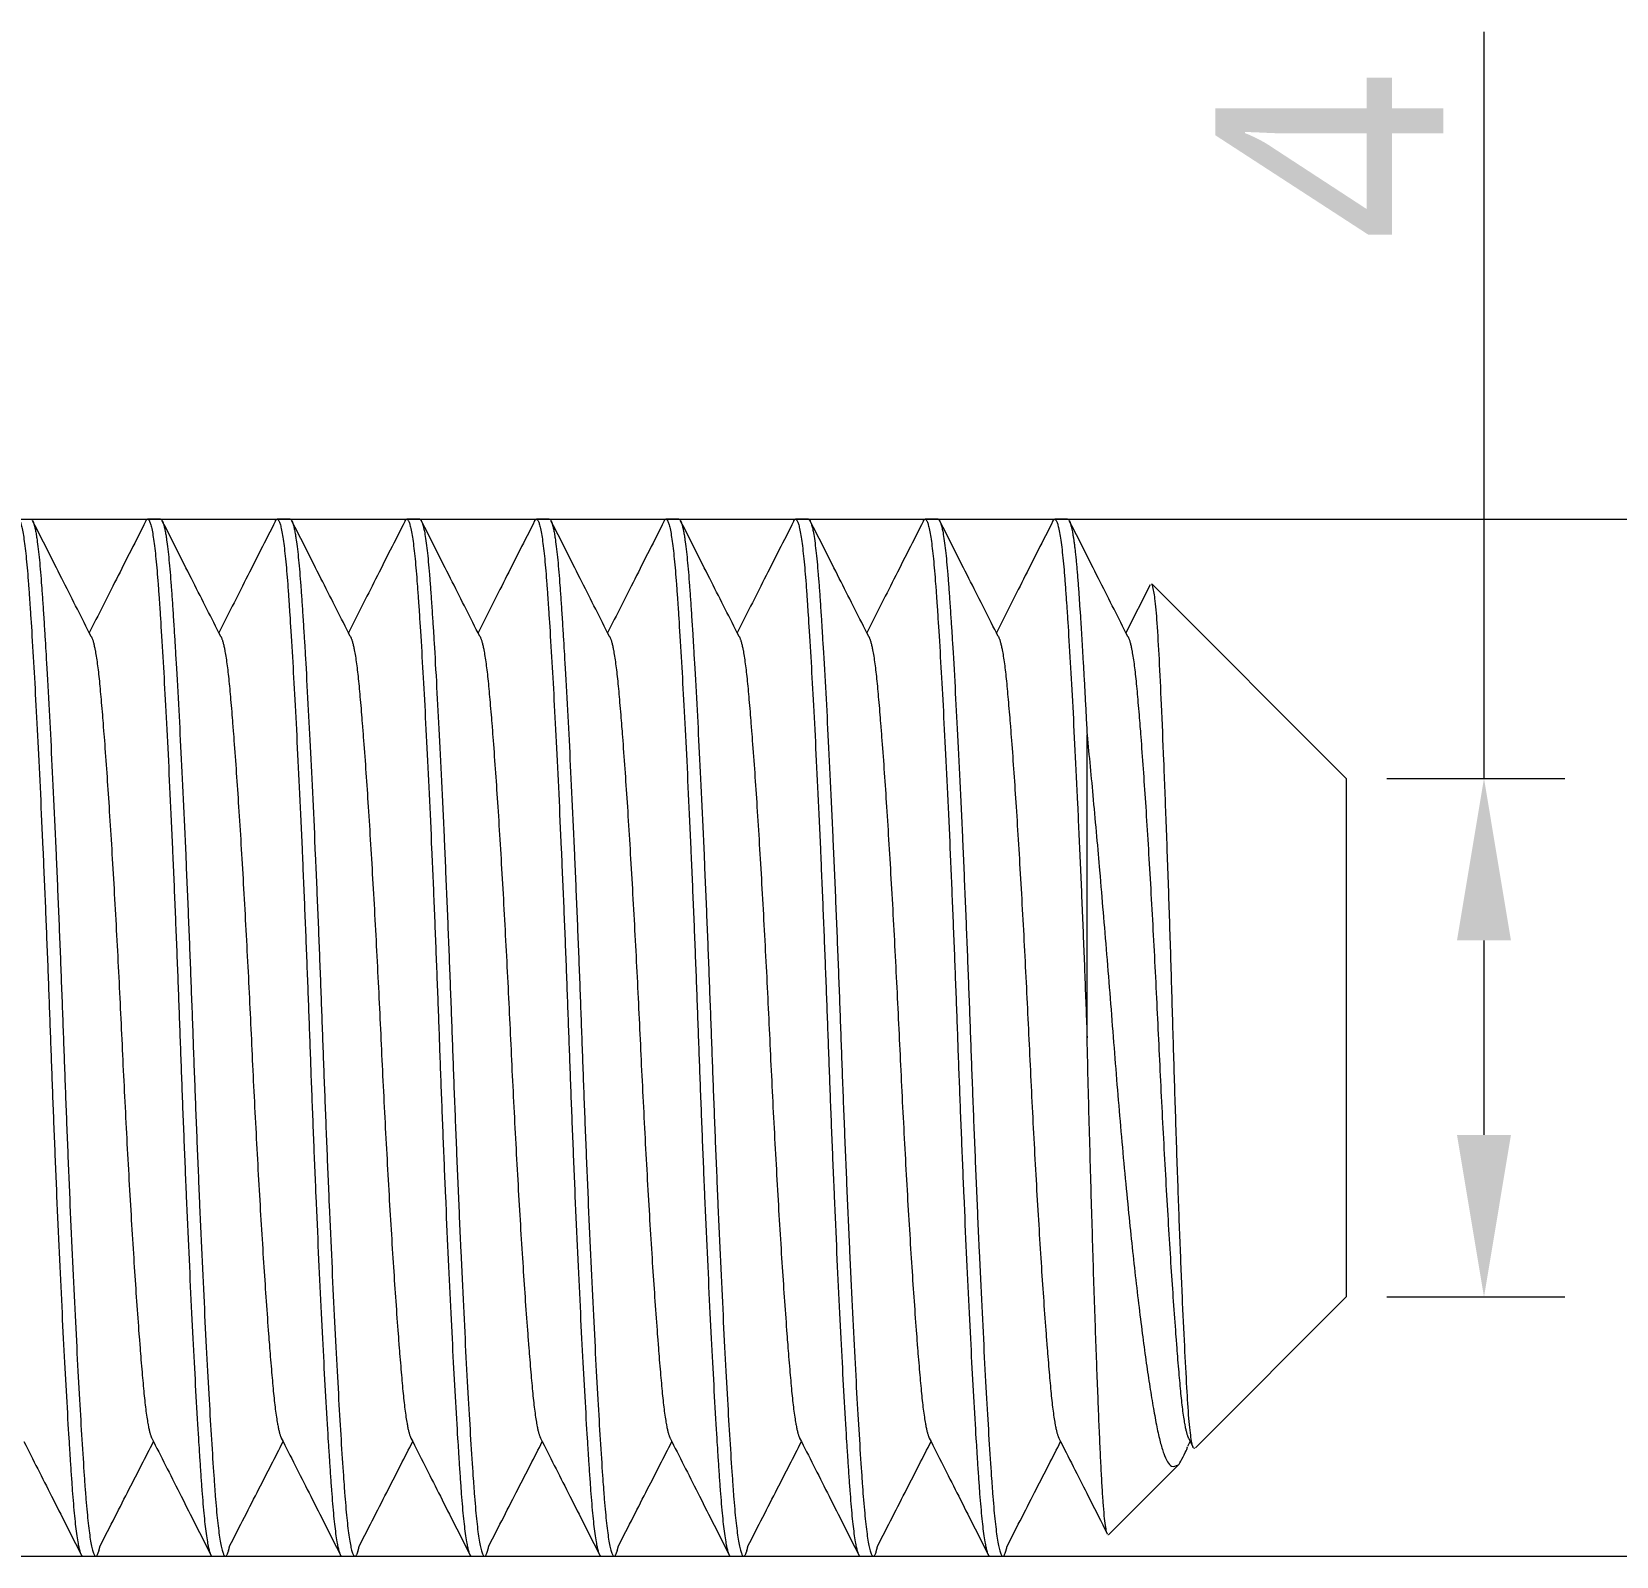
# Model space of a CAD drawing. Header units: millimetres. Extents: x -15 to 313, y -16 to 261.
# Drawn here: x 260.26 to 284.72, y 185.86 to 209.38 of the extents above; entities that cross this region are included whole.
import ezdxf

# ---------------------------------------------------------------- set-up
doc = ezdxf.new("R2010")
doc.units = ezdxf.units.MM
doc.header["$LTSCALE"] = 12.7
doc.header["$PDMODE"] = 33
doc.header["$PDSIZE"] = 1
doc.layers.add('ANNOTATION_TEXT', color=7, linetype='Continuous', lineweight=25)
doc.layers.add('Visible', color=7, linetype='Continuous', lineweight=40)
doc.styles.add('Onshape-Standard-Dimension', font='NotoSans-Regular.ttf')
doc.dimstyles.new('Onshape-ISO-25$0', dxfattribs={"dimtxt": 3.5, "dimasz": 2.5, "dimexe": 1.25, "dimexo": 0.625, "dimtad": 1, "dimtxsty": 'Onshape-Standard-Dimension', "dimcen": 2.5, "dimclrd": 7, "dimclre": 7, "dimclrt": 7, "dimadec": 1, "dimazin": 0, "dimtfac": 1, "dimtmove": 0, "dimatfit": 3, "dimfxl": 1, "dimlwd": 13, "dimlwe": 13, "dimarcsym": 0})

# ---------------------------------------------------------------- blocks, each defined once
blk = doc.blocks.new('*D5')
at = {"layer": 'ANNOTATION_TEXT', "color": 7, "lineweight": 13, "transparency": 16777216}
for p, q in [((191.174, 201.86), (291.271, 201.86)), ((290.021, 199.36), (290.021, 188.36)), ((191.174, 185.86), (291.271, 185.86))]:
    blk.add_line(p, q, dxfattribs=at)
at = {"layer": 'ANNOTATION_TEXT', "color": 7, "transparency": 16777216}
for points in [[(289.604, 199.36), (290.437, 199.36), (290.021, 201.86)], [(289.604, 188.36), (290.437, 188.36), (290.021, 185.86)]]:
    blk.add_solid(points, dxfattribs=at)
at = {"layer": 'Defpoints', "color": 0, "transparency": 16777216}
for p in [(190.549, 201.86, -15.66), (190.549, 185.86, -15.66), (290.021, 185.86)]:
    blk.add_point(p, dxfattribs=at)
at = {"layer": 'ANNOTATION_TEXT', "color": 7, "lineweight": 5, "transparency": 16777216, "insert": (287.499, 193.86), "char_height": 3.5, "attachment_point": 5, "rotation": 90, "style": 'Onshape-Standard-Dimension'}
blk.add_mtext('%%c8', dxfattribs=at)
blk = doc.blocks.new('*D8')
at = {"layer": 'ANNOTATION_TEXT', "color": 7, "lineweight": 13, "transparency": 16777216}
for p, q in [((282.675, 197.86), (282.675, 209.381)), ((281.174, 197.86), (283.925, 197.86)), ((282.675, 192.36), (282.675, 195.36)), ((281.174, 189.86), (283.925, 189.86))]:
    blk.add_line(p, q, dxfattribs=at)
at = {"layer": 'ANNOTATION_TEXT', "color": 7, "transparency": 16777216}
for points in [[(282.258, 195.36), (283.091, 195.36), (282.675, 197.86)], [(282.258, 192.36), (283.091, 192.36), (282.675, 189.86)]]:
    blk.add_solid(points, dxfattribs=at)
at = {"layer": 'Defpoints', "color": 0, "transparency": 16777216}
for p in [(280.549, 197.86, -15.66), (280.549, 189.86, -15.66), (282.675, 189.86)]:
    blk.add_point(p, dxfattribs=at)
at = {"layer": 'ANNOTATION_TEXT', "color": 7, "lineweight": 5, "transparency": 16777216, "insert": (280.297, 207.46), "char_height": 3.5, "attachment_point": 5, "rotation": 90, "style": 'Onshape-Standard-Dimension'}
blk.add_mtext('4', dxfattribs=at)

msp = doc.modelspace()

# ---------------------------------------------------------------- linework, layer by layer
at = {"layer": 'Visible', "lineweight": 5}
for p, q in [((262.249, 201.86), (262.049, 201.86)), ((264.249, 201.86), (264.049, 201.86)), ((266.249, 201.86), (266.049, 201.86)), ((268.249, 201.86), (268.049, 201.86)), ((270.249, 201.86), (270.049, 201.86)), ((272.249, 201.86), (272.049, 201.86)), ((274.249, 201.86), (274.049, 201.86)), ((276.249, 201.86), (276.049, 201.86)), ((277.523, 200.846), (277.149, 200.108)), ((277.559, 200.838), (277.547, 200.862)), ((280.549, 197.86), (277.558, 200.851)), ((261.178, 200.05), (261.149, 200.108)), ((263.178, 200.05), (263.149, 200.108)), ((265.178, 200.05), (265.149, 200.108)), ((267.178, 200.05), (267.149, 200.108)), ((269.178, 200.05), (269.149, 200.108)), ((271.178, 200.05), (271.149, 200.108)), ((273.178, 200.05), (273.149, 200.108)), ((275.178, 200.05), (275.149, 200.108)), ((277.178, 200.05), (277.149, 200.108)), ((276.549, 193.86), (276.549, 198.532)), ((280.549, 197.86), (280.549, 189.86)), ((278.223, 187.533), (280.549, 189.86)), ((262.113, 187.682), (262.141, 187.628)), ((264.113, 187.682), (264.141, 187.628)), ((266.113, 187.682), (266.141, 187.628)), ((268.113, 187.682), (268.141, 187.628)), ((270.113, 187.682), (270.141, 187.628)), ((272.113, 187.682), (272.141, 187.628)), ((274.113, 187.682), (274.141, 187.628)), ((276.113, 187.682), (276.141, 187.628)), ((278.104, 187.557), (278.141, 187.628)), ((278.113, 187.682), (278.184, 187.542)), ((278.188, 187.534), (278.175, 187.571)), ((278.212, 187.522), (278.193, 187.526)), ((276.885, 186.195), (277.961, 187.271)), ((276.863, 186.202), (276.851, 186.237)), ((261.049, 185.86), (261.249, 185.86)), ((263.049, 185.86), (263.249, 185.86)), ((265.049, 185.86), (265.249, 185.86)), ((267.049, 185.86), (267.249, 185.86)), ((269.049, 185.86), (269.249, 185.86)), ((271.049, 185.86), (271.249, 185.86)), ((273.049, 185.86), (273.249, 185.86)), ((275.049, 185.86), (275.249, 185.86))]:
    msp.add_line(p, q, dxfattribs=at)
for points, weights, knots in [([(260.022, 201.832), (260.035, 201.86), (260.049, 201.86), (260.139, 201.86), (260.216, 200.788), (260.383, 198.478), (260.549, 193.86), (260.716, 189.241), (260.883, 186.931), (260.947, 186.035), (261.022, 185.887), (261.035, 185.86), (261.049, 185.86)], [0.934614023108, 0.933012701892, 0.933012701892, 0.933012701892, 1, 0.866025403784, 1, 0.866025403784, 1, 0.943369737261, 0.934614023108, 0.933012701892, 0.933012701892], [0.7719359, 0.7719359, 0.7719359, 0.77222222, 0.77222222, 0.77407407, 0.77407407, 0.77777778, 0.77777778, 0.78148148, 0.78148148, 0.78304701, 0.78304701, 0.78333333, 0.78333333, 0.78333333]), ([(260.271, 201.842), (260.283, 201.824), (260.294, 201.788), (260.359, 201.577), (260.416, 200.788), (260.583, 198.478), (260.749, 193.86), (260.916, 189.241), (261.083, 186.931), (261.16, 185.86), (261.249, 185.86), (261.282, 185.86), (261.315, 186.015)], [0.93403263123, 0.935079134667, 0.937199408024, 0.949759526419, 1, 0.866025403784, 1, 0.866025403784, 1, 0.933012701892, 0.933012701892, 0.933012701892, 0.942153554912], [0.79467295, 0.79467295, 0.79467295, 0.79490741, 0.79490741, 0.7962963, 0.7962963, 0.8, 0.8, 0.8037037, 0.8037037, 0.80555556, 0.80555556, 0.80623963, 0.80623963, 0.80623963]), ([(262.022, 201.832), (262.035, 201.86), (262.049, 201.86), (262.139, 201.86), (262.216, 200.788), (262.383, 198.478), (262.549, 193.86), (262.716, 189.241), (262.883, 186.931), (262.947, 186.035), (263.022, 185.887), (263.035, 185.86), (263.049, 185.86)], [0.934614023108, 0.933012701892, 0.933012701892, 0.933012701892, 1, 0.866025403784, 1, 0.866025403784, 1, 0.943369737261, 0.934614023108, 0.933012701892, 0.933012701892], [0.79415813, 0.79415813, 0.79415813, 0.79444444, 0.79444444, 0.7962963, 0.7962963, 0.8, 0.8, 0.8037037, 0.8037037, 0.80526924, 0.80526924, 0.80555556, 0.80555556, 0.80555556]), ([(262.271, 201.842), (262.283, 201.824), (262.294, 201.788), (262.359, 201.577), (262.416, 200.788), (262.583, 198.478), (262.749, 193.86), (262.916, 189.241), (263.083, 186.931), (263.16, 185.86), (263.249, 185.86), (263.282, 185.86), (263.315, 186.015)], [0.93403263123, 0.935079134667, 0.937199408024, 0.949759526419, 1, 0.866025403784, 1, 0.866025403784, 1, 0.933012701892, 0.933012701892, 0.933012701892, 0.942153554912], [0.81689517, 0.81689517, 0.81689517, 0.81712963, 0.81712963, 0.81851852, 0.81851852, 0.82222222, 0.82222222, 0.82592593, 0.82592593, 0.82777778, 0.82777778, 0.82846185, 0.82846185, 0.82846185]), ([(264.022, 201.832), (264.035, 201.86), (264.049, 201.86), (264.139, 201.86), (264.216, 200.788), (264.383, 198.478), (264.549, 193.86), (264.716, 189.241), (264.883, 186.931), (264.947, 186.035), (265.022, 185.887), (265.035, 185.86), (265.049, 185.86)], [0.934614023108, 0.933012701892, 0.933012701892, 0.933012701892, 1, 0.866025403784, 1, 0.866025403784, 1, 0.943369737261, 0.934614023108, 0.933012701892, 0.933012701892], [0.81638035, 0.81638035, 0.81638035, 0.81666667, 0.81666667, 0.81851852, 0.81851852, 0.82222222, 0.82222222, 0.82592593, 0.82592593, 0.82749146, 0.82749146, 0.82777778, 0.82777778, 0.82777778]), ([(264.271, 201.842), (264.283, 201.824), (264.294, 201.788), (264.359, 201.577), (264.416, 200.788), (264.583, 198.478), (264.749, 193.86), (264.916, 189.241), (265.083, 186.931), (265.16, 185.86), (265.249, 185.86), (265.282, 185.86), (265.315, 186.015)], [0.93403263123, 0.935079134667, 0.937199408024, 0.949759526419, 1, 0.866025403784, 1, 0.866025403784, 1, 0.933012701892, 0.933012701892, 0.933012701892, 0.942153554912], [0.83911739, 0.83911739, 0.83911739, 0.83935185, 0.83935185, 0.84074074, 0.84074074, 0.84444444, 0.84444444, 0.84814815, 0.84814815, 0.85, 0.85, 0.85068407, 0.85068407, 0.85068407]), ([(266.022, 201.832), (266.035, 201.86), (266.049, 201.86), (266.139, 201.86), (266.216, 200.788), (266.383, 198.478), (266.549, 193.86), (266.716, 189.241), (266.883, 186.931), (266.947, 186.035), (267.022, 185.887), (267.035, 185.86), (267.049, 185.86)], [0.934614023108, 0.933012701892, 0.933012701892, 0.933012701892, 1, 0.866025403784, 1, 0.866025403784, 1, 0.943369737261, 0.934614023108, 0.933012701892, 0.933012701892], [0.83860257, 0.83860257, 0.83860257, 0.83888889, 0.83888889, 0.84074074, 0.84074074, 0.84444444, 0.84444444, 0.84814815, 0.84814815, 0.84971368, 0.84971368, 0.85, 0.85, 0.85]), ([(266.249, 201.86), (266.26, 201.86), (266.271, 201.842), (266.349, 201.719), (266.416, 200.788), (266.583, 198.478), (266.749, 193.86), (266.916, 189.241), (267.083, 186.931), (267.16, 185.86), (267.249, 185.86), (267.282, 185.86), (267.315, 186.015)], [0.933012701892, 0.933012701892, 0.93403263123, 0.94127843299, 1, 0.866025403784, 1, 0.866025403784, 1, 0.933012701892, 0.933012701892, 0.933012701892, 0.942153554912], [0.86111111, 0.86111111, 0.86111111, 0.86133962, 0.86133962, 0.86296296, 0.86296296, 0.86666667, 0.86666667, 0.87037037, 0.87037037, 0.87222222, 0.87222222, 0.8729063, 0.8729063, 0.8729063]), ([(268.022, 201.832), (268.035, 201.86), (268.049, 201.86), (268.139, 201.86), (268.216, 200.788), (268.383, 198.478), (268.549, 193.86), (268.716, 189.241), (268.883, 186.931), (268.947, 186.035), (269.022, 185.887), (269.035, 185.86), (269.049, 185.86)], [0.934614023108, 0.933012701892, 0.933012701892, 0.933012701892, 1, 0.866025403784, 1, 0.866025403784, 1, 0.943369737261, 0.934614023108, 0.933012701892, 0.933012701892], [0.86082479, 0.86082479, 0.86082479, 0.86111111, 0.86111111, 0.86296296, 0.86296296, 0.86666667, 0.86666667, 0.87037037, 0.87037037, 0.8719359, 0.8719359, 0.87222222, 0.87222222, 0.87222222]), ([(268.271, 201.842), (268.283, 201.824), (268.294, 201.788), (268.359, 201.577), (268.416, 200.788), (268.583, 198.478), (268.749, 193.86), (268.916, 189.241), (269.083, 186.931), (269.16, 185.86), (269.249, 185.86), (269.282, 185.86), (269.315, 186.015)], [0.93403263123, 0.935079134667, 0.937199408024, 0.949759526419, 1, 0.866025403784, 1, 0.866025403784, 1, 0.933012701892, 0.933012701892, 0.933012701892, 0.942153554912], [0.88356184, 0.88356184, 0.88356184, 0.8837963, 0.8837963, 0.88518519, 0.88518519, 0.88888889, 0.88888889, 0.89259259, 0.89259259, 0.89444444, 0.89444444, 0.89512852, 0.89512852, 0.89512852]), ([(270.022, 201.832), (270.035, 201.86), (270.049, 201.86), (270.139, 201.86), (270.216, 200.788), (270.383, 198.478), (270.549, 193.86), (270.716, 189.241), (270.883, 186.931), (270.947, 186.035), (271.022, 185.887), (271.035, 185.86), (271.049, 185.86)], [0.934614023108, 0.933012701892, 0.933012701892, 0.933012701892, 1, 0.866025403784, 1, 0.866025403784, 1, 0.943369737261, 0.934614023108, 0.933012701892, 0.933012701892], [0.88304701, 0.88304701, 0.88304701, 0.88333333, 0.88333333, 0.88518519, 0.88518519, 0.88888889, 0.88888889, 0.89259259, 0.89259259, 0.89415813, 0.89415813, 0.89444444, 0.89444444, 0.89444444]), ([(270.271, 201.842), (270.283, 201.824), (270.294, 201.788), (270.359, 201.577), (270.416, 200.788), (270.583, 198.478), (270.749, 193.86), (270.916, 189.241), (271.083, 186.931), (271.16, 185.86), (271.249, 185.86), (271.282, 185.86), (271.315, 186.015)], [0.93403263123, 0.935079134667, 0.937199408024, 0.949759526419, 1, 0.866025403784, 1, 0.866025403784, 1, 0.933012701892, 0.933012701892, 0.933012701892, 0.942153554912], [0.90578406, 0.90578406, 0.90578406, 0.90601852, 0.90601852, 0.90740741, 0.90740741, 0.91111111, 0.91111111, 0.91481481, 0.91481481, 0.91666667, 0.91666667, 0.91735074, 0.91735074, 0.91735074]), ([(272.022, 201.832), (272.035, 201.86), (272.049, 201.86), (272.139, 201.86), (272.216, 200.788), (272.383, 198.478), (272.549, 193.86), (272.716, 189.241), (272.883, 186.931), (272.947, 186.035), (273.022, 185.887), (273.035, 185.86), (273.049, 185.86)], [0.934614023108, 0.933012701892, 0.933012701892, 0.933012701892, 1, 0.866025403784, 1, 0.866025403784, 1, 0.943369737261, 0.934614023108, 0.933012701892, 0.933012701892], [0.90526924, 0.90526924, 0.90526924, 0.90555556, 0.90555556, 0.90740741, 0.90740741, 0.91111111, 0.91111111, 0.91481481, 0.91481481, 0.91638035, 0.91638035, 0.91666667, 0.91666667, 0.91666667]), ([(272.249, 201.86), (272.26, 201.86), (272.271, 201.842), (272.349, 201.719), (272.416, 200.788), (272.583, 198.478), (272.749, 193.86), (272.916, 189.241), (273.083, 186.931), (273.16, 185.86), (273.249, 185.86), (273.282, 185.86), (273.315, 186.015)], [0.933012701892, 0.933012701892, 0.93403263123, 0.94127843299, 1, 0.866025403784, 1, 0.866025403784, 1, 0.933012701892, 0.933012701892, 0.933012701892, 0.942153554912], [0.92777778, 0.92777778, 0.92777778, 0.92800628, 0.92800628, 0.92962963, 0.92962963, 0.93333333, 0.93333333, 0.93703704, 0.93703704, 0.93888889, 0.93888889, 0.93957296, 0.93957296, 0.93957296]), ([(274.022, 201.832), (274.035, 201.86), (274.049, 201.86), (274.139, 201.86), (274.216, 200.788), (274.383, 198.478), (274.549, 193.86), (274.716, 189.241), (274.883, 186.931), (274.947, 186.035), (275.022, 185.887), (275.035, 185.86), (275.049, 185.86)], [0.934614023108, 0.933012701892, 0.933012701892, 0.933012701892, 1, 0.866025403784, 1, 0.866025403784, 1, 0.943369737261, 0.934614023108, 0.933012701892, 0.933012701892], [0.92749146, 0.92749146, 0.92749146, 0.92777778, 0.92777778, 0.92962963, 0.92962963, 0.93333333, 0.93333333, 0.93703704, 0.93703704, 0.93860257, 0.93860257, 0.93888889, 0.93888889, 0.93888889]), ([(274.249, 201.86), (274.26, 201.86), (274.271, 201.842), (274.349, 201.719), (274.416, 200.788), (274.583, 198.478), (274.749, 193.86), (274.916, 189.241), (275.083, 186.931), (275.16, 185.86), (275.249, 185.86), (275.282, 185.86), (275.315, 186.015)], [0.933012701892, 0.933012701892, 0.93403263123, 0.94127843299, 1, 0.866025403784, 1, 0.866025403784, 1, 0.933012701892, 0.933012701892, 0.933012701892, 0.942153554912], [0.95, 0.95, 0.95, 0.9502285, 0.9502285, 0.95185185, 0.95185185, 0.95555556, 0.95555556, 0.95925926, 0.95925926, 0.96111111, 0.96111111, 0.96179519, 0.96179519, 0.96179519]), ([(276.022, 201.832), (276.035, 201.86), (276.049, 201.86), (276.139, 201.86), (276.216, 200.788), (276.383, 198.478), (276.549, 193.86)], [0.934614023108, 0.933012701892, 0.933012701892, 0.933012701892, 1, 0.866025403784, 1], [0.949713682, 0.949713682, 0.949713682, 0.95, 0.95, 0.951851852, 0.951851852, 0.955555556, 0.955555556, 0.955555556]), ([(276.271, 201.842), (276.283, 201.824), (276.294, 201.788), (276.359, 201.577), (276.416, 200.788), (276.478, 199.928), (276.549, 198.532)], [0.93403263123, 0.935079134667, 0.937199408024, 0.949759526419, 1, 0.945544109126, 0.935356969711], [0.972450727, 0.972450727, 0.972450727, 0.972685185, 0.972685185, 0.974074074, 0.974074074, 0.975579497, 0.975579497, 0.975579497]), ([(261.178, 200.05), (261.252, 199.931), (261.316, 199.241), (261.483, 197.447), (261.649, 193.86), (261.816, 190.272), (261.983, 188.478), (262.043, 187.824), (262.113, 187.682)], [0.93476201826, 0.943837764342, 1, 0.866025403784, 1, 0.866025403784, 1, 0.946604450581, 0.935770472957], [0.7947437, 0.7947437, 0.7947437, 0.7962963, 0.7962963, 0.8, 0.8, 0.8037037, 0.8037037, 0.80517981, 0.80517981, 0.80517981]), ([(263.178, 200.05), (263.252, 199.931), (263.316, 199.241), (263.483, 197.447), (263.649, 193.86), (263.816, 190.272), (263.983, 188.478), (264.043, 187.824), (264.113, 187.682)], [0.93476201826, 0.943837764342, 1, 0.866025403784, 1, 0.866025403784, 1, 0.946604450581, 0.935770472957], [0.81696592, 0.81696592, 0.81696592, 0.81851852, 0.81851852, 0.82222222, 0.82222222, 0.82592593, 0.82592593, 0.82740204, 0.82740204, 0.82740204]), ([(265.178, 200.05), (265.252, 199.931), (265.316, 199.241), (265.483, 197.447), (265.649, 193.86), (265.816, 190.272), (265.983, 188.478), (266.043, 187.824), (266.113, 187.682)], [0.93476201826, 0.943837764342, 1, 0.866025403784, 1, 0.866025403784, 1, 0.946604450581, 0.935770472957], [0.83918815, 0.83918815, 0.83918815, 0.84074074, 0.84074074, 0.84444444, 0.84444444, 0.84814815, 0.84814815, 0.84962426, 0.84962426, 0.84962426]), ([(267.178, 200.05), (267.252, 199.931), (267.316, 199.241), (267.483, 197.447), (267.649, 193.86), (267.816, 190.272), (267.983, 188.478), (268.043, 187.824), (268.113, 187.682)], [0.93476201826, 0.943837764342, 1, 0.866025403784, 1, 0.866025403784, 1, 0.946604450581, 0.935770472957], [0.86141037, 0.86141037, 0.86141037, 0.86296296, 0.86296296, 0.86666667, 0.86666667, 0.87037037, 0.87037037, 0.87184648, 0.87184648, 0.87184648]), ([(269.178, 200.05), (269.252, 199.931), (269.316, 199.241), (269.483, 197.447), (269.649, 193.86), (269.816, 190.272), (269.983, 188.478), (270.043, 187.824), (270.113, 187.682)], [0.93476201826, 0.943837764342, 1, 0.866025403784, 1, 0.866025403784, 1, 0.946604450581, 0.935770472957], [0.88363259, 0.88363259, 0.88363259, 0.88518519, 0.88518519, 0.88888889, 0.88888889, 0.89259259, 0.89259259, 0.8940687, 0.8940687, 0.8940687]), ([(271.178, 200.05), (271.252, 199.931), (271.316, 199.241), (271.483, 197.447), (271.649, 193.86), (271.816, 190.272), (271.983, 188.478), (272.043, 187.824), (272.113, 187.682)], [0.93476201826, 0.943837764342, 1, 0.866025403784, 1, 0.866025403784, 1, 0.946604450581, 0.935770472957], [0.90585481, 0.90585481, 0.90585481, 0.90740741, 0.90740741, 0.91111111, 0.91111111, 0.91481481, 0.91481481, 0.91629093, 0.91629093, 0.91629093]), ([(273.178, 200.05), (273.252, 199.931), (273.316, 199.241), (273.483, 197.447), (273.649, 193.86), (273.816, 190.272), (273.983, 188.478), (274.043, 187.824), (274.113, 187.682)], [0.93476201826, 0.943837764342, 1, 0.866025403784, 1, 0.866025403784, 1, 0.946604450581, 0.935770472957], [0.92807703, 0.92807703, 0.92807703, 0.92962963, 0.92962963, 0.93333333, 0.93333333, 0.93703704, 0.93703704, 0.93851315, 0.93851315, 0.93851315]), ([(275.178, 200.05), (275.252, 199.931), (275.316, 199.241), (275.483, 197.447), (275.649, 193.86), (275.816, 190.272), (275.983, 188.478), (276.043, 187.824), (276.113, 187.682)], [0.93476201826, 0.943837764342, 1, 0.866025403784, 1, 0.866025403784, 1, 0.946604450581, 0.935770472957], [0.95029926, 0.95029926, 0.95029926, 0.95185185, 0.95185185, 0.95555556, 0.95555556, 0.95925926, 0.95925926, 0.96073537, 0.96073537, 0.96073537]), ([(277.178, 200.05), (277.252, 199.931), (277.316, 199.241), (277.483, 197.447), (277.649, 193.86), (277.816, 190.272), (277.983, 188.478), (278.043, 187.824), (278.113, 187.682)], [0.93476201826, 0.943837764342, 1, 0.866025403784, 1, 0.866025403784, 1, 0.946604450581, 0.935770472957], [0.97252148, 0.97252148, 0.97252148, 0.97407407, 0.97407407, 0.97777778, 0.97777778, 0.98148148, 0.98148148, 0.98295759, 0.98295759, 0.98295759])]:
    msp.add_rational_spline(points, weights, degree=2, knots=knots, dxfattribs=at)
for points, knots in [([(261.149, 200.108), (261.009, 200.385), (260.723, 200.948), (260.424, 201.541), (260.271, 201.842)], [0, 0, 0, 0, 0.491649, 1, 1, 1, 1]), ([(262.022, 201.832), (261.869, 201.53), (261.569, 200.937), (261.287, 200.38), (261.149, 200.108)], [0, 0, 0, 0, 0.51038, 1, 1, 1, 1]), ([(263.149, 200.108), (263.009, 200.385), (262.723, 200.948), (262.424, 201.541), (262.271, 201.842)], [0, 0, 0, 0, 0.491649, 1, 1, 1, 1]), ([(264.022, 201.832), (263.869, 201.53), (263.569, 200.937), (263.287, 200.38), (263.149, 200.108)], [0, 0, 0, 0, 0.51038, 1, 1, 1, 1]), ([(265.149, 200.108), (265.009, 200.385), (264.723, 200.948), (264.424, 201.541), (264.271, 201.842)], [0, 0, 0, 0, 0.491649, 1, 1, 1, 1]), ([(266.022, 201.832), (265.869, 201.53), (265.569, 200.937), (265.287, 200.38), (265.149, 200.108)], [0, 0, 0, 0, 0.51038, 1, 1, 1, 1]), ([(267.149, 200.108), (267.009, 200.385), (266.723, 200.948), (266.424, 201.541), (266.271, 201.842)], [0, 0, 0, 0, 0.491649, 1, 1, 1, 1]), ([(268.022, 201.832), (267.869, 201.53), (267.569, 200.937), (267.287, 200.38), (267.149, 200.108)], [0, 0, 0, 0, 0.51038, 1, 1, 1, 1]), ([(269.149, 200.108), (269.009, 200.385), (268.723, 200.948), (268.424, 201.541), (268.271, 201.842)], [0, 0, 0, 0, 0.491649, 1, 1, 1, 1]), ([(270.022, 201.832), (269.869, 201.53), (269.569, 200.937), (269.287, 200.38), (269.149, 200.108)], [0, 0, 0, 0, 0.51038, 1, 1, 1, 1]), ([(271.149, 200.108), (271.009, 200.385), (270.723, 200.948), (270.424, 201.541), (270.271, 201.842)], [0, 0, 0, 0, 0.491649, 1, 1, 1, 1]), ([(272.022, 201.832), (271.869, 201.53), (271.569, 200.937), (271.287, 200.38), (271.149, 200.108)], [0, 0, 0, 0, 0.51038, 1, 1, 1, 1]), ([(273.149, 200.108), (273.009, 200.385), (272.723, 200.948), (272.424, 201.541), (272.271, 201.842)], [0, 0, 0, 0, 0.491649, 1, 1, 1, 1]), ([(274.022, 201.832), (273.869, 201.53), (273.569, 200.937), (273.287, 200.38), (273.149, 200.108)], [0, 0, 0, 0, 0.51038, 1, 1, 1, 1]), ([(275.149, 200.108), (275.009, 200.385), (274.723, 200.948), (274.424, 201.541), (274.271, 201.842)], [0, 0, 0, 0, 0.491649, 1, 1, 1, 1]), ([(276.022, 201.832), (275.869, 201.53), (275.569, 200.937), (275.287, 200.38), (275.149, 200.108)], [0, 0, 0, 0, 0.51038, 1, 1, 1, 1]), ([(277.149, 200.108), (277.009, 200.385), (276.723, 200.948), (276.424, 201.541), (276.271, 201.842)], [0, 0, 0, 0, 0.491649, 1, 1, 1, 1]), ([(278.175, 187.571), (278.169, 187.598), (278.152, 187.673), (278.116, 188.009), (278.088, 188.471), (278.054, 189.116), (278.018, 189.882), (277.981, 190.794), (277.945, 191.774), (277.909, 192.856), (277.877, 193.934), (277.844, 195.054), (277.809, 196.127), (277.771, 197.18), (277.735, 198.125), (277.699, 198.988), (277.666, 199.685), (277.634, 200.24), (277.603, 200.628), (277.573, 200.775), (277.559, 200.838)], [0, 0, 0, 0, 0.020598, 0.058592, 0.104773, 0.158305, 0.217053, 0.280874, 0.347296, 0.416808, 0.486424, 0.557116, 0.626594, 0.695172, 0.76043, 0.822526, 0.878467, 0.928472, 0.969704, 1, 1, 1, 1]), ([(276.549, 198.532), (276.58, 198.208), (276.644, 197.547), (276.741, 196.45), (276.795, 195.811), (276.851, 195.139), (276.905, 194.467), (276.958, 193.789), (277.009, 193.136), (277.064, 192.493), (277.122, 191.849), (277.182, 191.224), (277.237, 190.694), (277.292, 190.187), (277.35, 189.7), (277.407, 189.247), (277.462, 188.843), (277.517, 188.477), (277.571, 188.145), (277.623, 187.858), (277.675, 187.628), (277.727, 187.448), (277.787, 187.323), (277.845, 187.226), (277.921, 187.255), (277.96, 187.271)], [0, 0, 0, 0, 0.06417, 0.130978, 0.182418, 0.234224, 0.286968, 0.339711, 0.391466, 0.442804, 0.494373, 0.54504, 0.591729, 0.637279, 0.682113, 0.72535, 0.766196, 0.805073, 0.842225, 0.876771, 0.907831, 0.935424, 0.959393, 0.97878, 1, 1, 1, 1]), ([(276.851, 186.237), (276.844, 186.268), (276.83, 186.338), (276.814, 186.49), (276.796, 186.697), (276.78, 186.956), (276.764, 187.257), (276.748, 187.602), (276.73, 188.001), (276.713, 188.44), (276.695, 188.918), (276.676, 189.431), (276.657, 189.991), (276.639, 190.58), (276.621, 191.181), (276.603, 191.8), (276.585, 192.457), (276.567, 193.122), (276.555, 193.609), (276.549, 193.86)], [0, 0, 0, 0, 0.028489, 0.063554, 0.104747, 0.150811, 0.200352, 0.253438, 0.310474, 0.370409, 0.432829, 0.497501, 0.56512, 0.634488, 0.704455, 0.775566, 0.848613, 0.922308, 1, 1, 1, 1]), ([(260.141, 187.628), (260.282, 187.349), (260.569, 186.783), (260.869, 186.189), (261.022, 185.887)], [0, 0, 0, 0, 0.492129, 1, 1, 1, 1]), ([(261.315, 186.014), (261.469, 186.316), (261.763, 186.892), (262.019, 187.391), (262.141, 187.628)], [0, 0, 0, 0, 0.523739, 1, 1, 1, 1]), ([(262.141, 187.628), (262.282, 187.349), (262.569, 186.783), (262.869, 186.189), (263.022, 185.887)], [0, 0, 0, 0, 0.492129, 1, 1, 1, 1]), ([(263.315, 186.014), (263.469, 186.316), (263.763, 186.892), (264.019, 187.391), (264.141, 187.628)], [0, 0, 0, 0, 0.523739, 1, 1, 1, 1]), ([(264.141, 187.628), (264.282, 187.349), (264.569, 186.783), (264.869, 186.189), (265.022, 185.887)], [0, 0, 0, 0, 0.492129, 1, 1, 1, 1]), ([(265.315, 186.014), (265.469, 186.316), (265.763, 186.892), (266.019, 187.391), (266.141, 187.628)], [0, 0, 0, 0, 0.523739, 1, 1, 1, 1]), ([(266.141, 187.628), (266.282, 187.349), (266.569, 186.783), (266.869, 186.189), (267.022, 185.887)], [0, 0, 0, 0, 0.492129, 1, 1, 1, 1]), ([(267.315, 186.014), (267.469, 186.316), (267.763, 186.892), (268.019, 187.391), (268.141, 187.628)], [0, 0, 0, 0, 0.523739, 1, 1, 1, 1]), ([(268.141, 187.628), (268.282, 187.349), (268.569, 186.783), (268.869, 186.189), (269.022, 185.887)], [0, 0, 0, 0, 0.492129, 1, 1, 1, 1]), ([(269.315, 186.014), (269.469, 186.316), (269.763, 186.892), (270.019, 187.391), (270.141, 187.628)], [0, 0, 0, 0, 0.523739, 1, 1, 1, 1]), ([(270.141, 187.628), (270.282, 187.349), (270.569, 186.783), (270.869, 186.189), (271.022, 185.887)], [0, 0, 0, 0, 0.492129, 1, 1, 1, 1]), ([(271.315, 186.014), (271.469, 186.316), (271.763, 186.892), (272.019, 187.391), (272.141, 187.628)], [0, 0, 0, 0, 0.523739, 1, 1, 1, 1]), ([(272.141, 187.628), (272.282, 187.349), (272.569, 186.783), (272.869, 186.189), (273.022, 185.887)], [0, 0, 0, 0, 0.492129, 1, 1, 1, 1]), ([(273.315, 186.014), (273.469, 186.316), (273.763, 186.892), (274.019, 187.391), (274.141, 187.628)], [0, 0, 0, 0, 0.523739, 1, 1, 1, 1]), ([(274.141, 187.628), (274.282, 187.349), (274.569, 186.783), (274.869, 186.189), (275.022, 185.887)], [0, 0, 0, 0, 0.492129, 1, 1, 1, 1]), ([(275.315, 186.014), (275.469, 186.316), (275.763, 186.892), (276.019, 187.391), (276.141, 187.628)], [0, 0, 0, 0, 0.523739, 1, 1, 1, 1]), ([(276.141, 187.628), (276.29, 187.334), (276.562, 186.796), (276.767, 186.391), (276.86, 186.207)], [0, 0, 0, 0, 0.547088, 1, 1, 1, 1]), ([(277.96, 187.271), (277.961, 187.271), (277.965, 187.273), (278.086, 187.491), (278.095, 187.532), (278.098, 187.546)], [0, 0, 0, 0, 0.061964, 0.680508, 1, 1, 1, 1]), ([(276.882, 186.192), (276.876, 186.192), (276.869, 186.192), (276.869, 186.192), (276.869, 186.192)], [0, 0, 0, 0, 0.939588, 1, 1, 1, 1])]:
    msp.add_open_spline(points, degree=3, knots=knots, dxfattribs=at)

# ---------------------------------------------------------------- dimensions: what is measured, and where the dimension line sits
at = {"layer": 'ANNOTATION_TEXT', "lineweight": 5}
for base, p1, p2, override, picture, middle in [((282.675, 189.86), (280.549, 197.86, -15.66), (280.549, 189.86, -15.66), {"dimlfac": 0.5, "dimpost": ''}, '*D8', (282.675, 207.46)), ((290.021, 185.86), (190.549, 201.86, -15.66), (190.549, 185.86, -15.66), {"dimlfac": 0.5, "dimpost": '%%c<>'}, '*D5', (290.021, 193.86))]:
    dim = msp.add_linear_dim(base=base, p1=p1, p2=p2, angle=90, dimstyle='Onshape-ISO-25$0', override=override, dxfattribs=at)
    dim.commit()
    dim.dimension.update_dxf_attribs({"geometry": picture, "text_midpoint": middle, "dimtype": 160})

doc.saveas('drawing.dxf')
